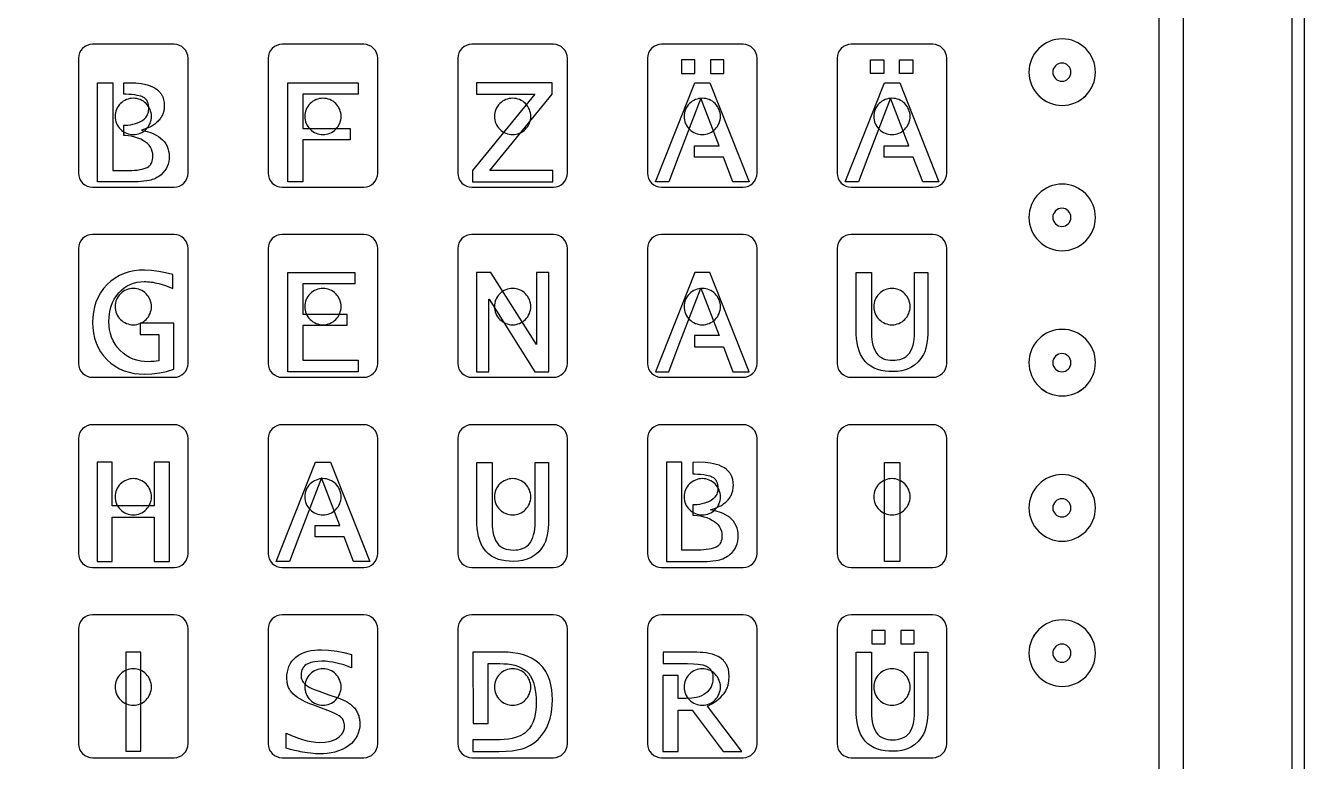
# Model space of a CAD drawing. Extents: x -337 to 6273, y 368 to 2065.
# Drawn here: x -85.1 to 126.4, y 699.2 to 820.7 of the extents above; entities that cross this region are included whole.
import ezdxf

# ---------------------------------------------------------------- set-up
doc = ezdxf.new("R2010")
doc.units = 0
doc.header["$LTSCALE"] = 100
doc.layers.add('EBENE_1', color=1, linetype='CONTINUOUS')

msp = doc.modelspace()

# ---------------------------------------------------------------- linework, layer by layer
at = {"layer": 'EBENE_1', "color": 7}
for points in [[(-323.616843, 468.053654), (126.383157, 468.053654), (126.383157, 918.053654), (-323.616843, 918.053654), (-323.616843, 468.053654)], [(23.376571, 812.847964), (25.58795, 812.847964), (25.58795, 815.059344), (23.376571, 815.059344), (23.376571, 812.847964)], [(28.178364, 812.847964), (30.389743, 812.847964), (30.389743, 815.059344), (28.178364, 815.059344), (28.178364, 812.847964)], [(54.61992, 812.854385), (54.61992, 815.065764), (56.831299, 815.065764), (56.831299, 812.854385), (54.61992, 812.854385)], [(59.421713, 812.854385), (59.421713, 815.065764), (61.633092, 815.065764), (61.633092, 812.854385), (59.421713, 812.854385)], [(-41.7248, 794.908199), (-41.7248, 811.308199), (-30.05434, 811.308199), (-30.05434, 809.416383), (-39.20664, 809.416383), (-39.20664, 803.7665), (-31.396507, 803.7665), (-31.396507, 801.874684), (-39.20664, 801.874684), (-39.20664, 794.908199), (-41.7248, 794.908199)], [(-4.263892, 811.308199), (-10.520946, 811.308199), (-10.520946, 809.416383), (-0.857345, 809.416383), (-11.14729, 796.800015), (-11.14729, 794.908199), (2.095422, 794.908199), (2.095422, 796.800015), (-8.284001, 796.800015), (1.993162, 809.416383), (1.993162, 811.308199), (-4.263892, 811.308199)], [(34.564748, 794.908199), (31.89899, 794.908199), (30.350704, 799.011395), (25.557067, 799.011395), (25.557067, 800.896909), (29.597134, 800.896909), (26.588443, 808.738909), (22.855941, 799.011395), (21.281691, 794.908199), (19.110656, 794.908199), (25.578622, 811.308199), (28.096783, 811.308199), (34.564748, 794.908199)], [(65.928385, 794.908199), (63.262626, 794.908199), (61.714341, 799.011395), (56.920703, 799.011395), (56.920703, 800.896909), (60.96077, 800.896909), (57.952079, 808.738909), (54.219577, 799.011395), (52.645328, 794.908199), (50.474293, 794.908199), (56.942259, 811.308199), (59.460419, 811.308199), (65.928385, 794.908199)], [(-41.7248, 763.544563), (-41.7248, 779.944563), (-30.642337, 779.944563), (-30.642337, 778.052747), (-39.20664, 778.052747), (-39.20664, 773.080339), (-31.946156, 773.080339), (-31.946156, 771.188523), (-39.20664, 771.188523), (-39.20664, 765.436379), (-30.05434, 765.436379), (-30.05434, 763.544563), (-41.7248, 763.544563)], [(-10.520946, 763.518998), (-8.462956, 763.518998), (-8.462956, 775.545172), (-8.424609, 775.545172), (-0.856945, 763.518998), (1.469078, 763.518998), (1.469078, 779.970128), (-0.588911, 779.970128), (-0.588911, 768.054204), (-0.614476, 768.054204), (-8.13121, 779.970128), (-10.520946, 779.970128), (-10.520946, 763.518998)], [(34.564748, 763.544563), (28.096783, 779.944563), (25.578622, 779.944563), (19.110656, 763.544563), (21.281691, 763.544563), (22.855941, 767.647759), (26.588443, 777.375272), (29.597134, 769.533273), (25.557067, 769.533273), (25.557067, 767.647759), (30.350704, 767.647759), (31.89899, 763.544563), (34.564748, 763.544563)], [(64.132438, 779.922994), (64.132438, 770.839398), (64.13077, 770.548543), (64.125942, 770.273147), (64.117091, 769.981814), (64.10492, 769.707688), (64.063037, 769.103351), (64.006937, 768.581772), (63.91101, 767.971076), (63.800171, 767.471519), (63.608565, 766.864972), (63.403833, 766.416639), (62.975086, 765.734075), (62.504383, 765.168835), (61.92625, 764.652948), (61.282067, 764.238569), (60.605405, 763.937041), (59.835989, 763.717757), (59.118937, 763.606371), (58.303599, 763.566132), (57.641997, 763.586766), (57.051965, 763.644278), (56.401227, 763.759647), (55.830258, 763.916135), (55.22344, 764.155253), (54.696343, 764.44261), (54.188551, 764.816844), (53.746623, 765.253427), (53.351542, 765.778168), (53.003581, 766.407872), (52.761506, 767.006587), (52.556895, 767.708982), (52.428806, 768.342486), (52.333926, 769.066575), (52.287039, 769.71653), (52.27024, 770.443139), (52.27024, 779.922994), (54.7884, 779.922994), (54.7884, 770.404791), (54.79703, 769.886167), (54.821051, 769.423884), (54.870467, 768.90247), (54.936807, 768.450974), (55.047829, 767.931792), (55.177171, 767.501623), (55.384806, 767.009564), (55.612874, 766.627551), (55.856483, 766.330693), (56.133433, 766.08025), (56.439715, 765.8765), (56.791297, 765.708717), (57.131833, 765.596421), (57.522139, 765.513792), (57.876987, 765.472742), (58.278034, 765.457948), (58.695747, 765.472349), (59.065099, 765.512281), (59.473665, 765.593202), (59.828741, 765.702874), (60.20135, 765.869941), (60.522769, 766.071667), (60.819806, 766.326727), (61.077411, 766.627551), (61.315117, 767.012552), (61.531671, 767.51256), (61.665669, 767.949115), (61.780819, 768.478543), (61.849242, 768.937701), (61.900251, 769.469456), (61.924956, 769.939943), (61.933841, 770.468704), (61.933841, 779.922994), (64.132438, 779.922994)], [(-73.241827, 732.180927), (-70.723666, 732.180927), (-70.723666, 739.518105), (-63.782747, 739.518105), (-63.782747, 732.180927), (-61.264586, 732.180927), (-61.264586, 748.580927), (-63.782747, 748.580927), (-63.782747, 741.409921), (-70.723666, 741.409921), (-70.723666, 748.580927), (-73.241827, 748.580927), (-73.241827, 732.180927)], [(-28.162524, 732.180927), (-30.828283, 732.180927), (-32.376568, 736.284122), (-37.170206, 736.284122), (-37.170206, 738.169637), (-33.130139, 738.169637), (-36.13883, 746.011636), (-39.871332, 736.284122), (-41.445582, 732.180927), (-43.616616, 732.180927), (-37.148651, 748.580927), (-34.63049, 748.580927), (-28.162524, 732.180927)], [(1.405165, 748.559358), (1.405165, 739.475761), (1.403497, 739.184906), (1.398669, 738.90951), (1.389818, 738.618177), (1.377647, 738.344052), (1.335764, 737.739715), (1.279664, 737.218135), (1.183737, 736.607439), (1.072898, 736.107882), (0.881292, 735.501335), (0.67656, 735.053002), (0.247813, 734.370439), (-0.22289, 733.805199), (-0.801022, 733.289312), (-1.445205, 732.874932), (-2.121867, 732.573405), (-2.891283, 732.35412), (-3.608336, 732.242735), (-4.423674, 732.202496), (-5.085276, 732.223129), (-5.675307, 732.280641), (-6.326046, 732.396011), (-6.897014, 732.552499), (-7.503832, 732.791616), (-8.030929, 733.078973), (-8.538722, 733.453207), (-8.980649, 733.889791), (-9.37573, 734.414532), (-9.723692, 735.044236), (-9.965767, 735.642951), (-10.170378, 736.345346), (-10.298467, 736.97885), (-10.393346, 737.702939), (-10.440234, 738.352894), (-10.457033, 739.079503), (-10.457033, 748.559358), (-7.938872, 748.559358), (-7.938872, 739.041155), (-7.930243, 738.522531), (-7.906221, 738.060247), (-7.856805, 737.538834), (-7.790465, 737.087338), (-7.679444, 736.568155), (-7.550102, 736.137986), (-7.342467, 735.645928), (-7.114398, 735.263914), (-6.87079, 734.967057), (-6.593839, 734.716614), (-6.287557, 734.512863), (-5.935976, 734.34508), (-5.59544, 734.232785), (-5.205133, 734.150156), (-4.850285, 734.109106), (-4.449239, 734.094312), (-4.031526, 734.108713), (-3.662174, 734.148645), (-3.253607, 734.229565), (-2.898532, 734.339237), (-2.525922, 734.506305), (-2.204503, 734.70803), (-1.907467, 734.96309), (-1.649862, 735.263914), (-1.412156, 735.648916), (-1.195602, 736.148923), (-1.061604, 736.585479), (-0.946454, 737.114907), (-0.878031, 737.574065), (-0.827021, 738.105819), (-0.802317, 738.576307), (-0.793432, 739.105068), (-0.793432, 748.559358), (1.405165, 748.559358)], [(59.460419, 732.199109), (56.942259, 732.199109), (56.942259, 748.562745), (59.460419, 748.562745), (59.460419, 732.199109)], [(54.856054, 718.582333), (57.067434, 718.582333), (57.067434, 720.793713), (54.856054, 720.793713), (54.856054, 718.582333)], [(59.657847, 718.582333), (61.869227, 718.582333), (61.869227, 720.793713), (59.657847, 720.793713), (59.657847, 718.582333)], [(-65.994126, 700.835472), (-65.994126, 717.199109), (-68.512287, 717.199109), (-68.512287, 700.835472), (-65.994126, 700.835472)], [(64.132438, 717.19773), (64.132438, 708.114134), (64.13077, 707.823278), (64.125942, 707.547883), (64.117091, 707.25655), (64.10492, 706.982424), (64.063037, 706.378087), (64.006937, 705.856508), (63.91101, 705.245812), (63.800171, 704.746255), (63.608565, 704.139707), (63.403833, 703.691375), (62.975086, 703.008811), (62.504383, 702.443571), (61.92625, 701.927684), (61.282067, 701.513305), (60.605405, 701.211777), (59.835989, 700.992493), (59.118937, 700.881107), (58.303599, 700.840868), (57.641997, 700.861501), (57.051965, 700.919014), (56.401227, 701.034383), (55.830258, 701.190871), (55.22344, 701.429989), (54.696343, 701.717345), (54.188551, 702.09158), (53.746623, 702.528163), (53.351542, 703.052904), (53.003581, 703.682608), (52.761506, 704.281323), (52.556895, 704.983718), (52.428806, 705.617222), (52.333926, 706.341311), (52.287039, 706.991266), (52.27024, 707.717875), (52.27024, 717.19773), (54.7884, 717.19773), (54.7884, 707.679527), (54.79703, 707.160903), (54.821051, 706.69862), (54.870467, 706.177206), (54.936807, 705.72571), (55.047829, 705.206527), (55.177171, 704.776358), (55.384806, 704.2843), (55.612874, 703.902286), (55.856483, 703.605429), (56.133433, 703.354986), (56.439715, 703.151236), (56.791297, 702.983453), (57.131833, 702.871157), (57.522139, 702.788528), (57.876987, 702.747478), (58.278034, 702.732684), (58.695747, 702.747085), (59.065099, 702.787017), (59.473665, 702.867937), (59.828741, 702.97761), (60.20135, 703.144677), (60.522769, 703.346402), (60.819806, 703.601463), (61.077411, 703.902286), (61.315117, 704.287288), (61.531671, 704.787295), (61.665669, 705.223851), (61.780819, 705.753279), (61.849242, 706.212437), (61.900251, 706.744192), (61.924956, 707.214679), (61.933841, 707.74344), (61.933841, 717.19773), (64.132438, 717.19773)]]:
    msp.add_lwpolyline(points, close=True, dxfattribs=at)
at = {"layer": 'EBENE_1', "color": 5}
msp.add_lwpolyline([(106.383157, 488.053654), (124.383157, 488.053654), (124.383157, 898.053654), (106.383157, 898.053654), (106.383157, 916.053654), (-303.616843, 916.053654), (-303.616843, 898.053654), (-321.616843, 898.053654), (-321.616843, 488.053654), (-303.616843, 488.053654), (-303.616843, 470.053654), (106.383157, 470.053654), (106.383157, 488.053654)], close=True, dxfattribs=at)
msp.add_lwpolyline([(106.383157, 470.053654), (106.383157, 916.053654)], dxfattribs=at)
at = {"layer": 'EBENE_1', "color": 2}
msp.add_lwpolyline([(102.383157, 894.053654), (-299.616843, 894.053654), (-299.616843, 492.053654), (102.383157, 492.053654), (102.383157, 894.053654)], close=True, dxfattribs=at)
at = {"layer": 'EBENE_1', "color": 1}
msp.add_lwpolyline([(-274.616521, 894.053807), (-299.616521, 869.053807), (-299.616521, 517.053502), (-274.616521, 492.053502), (77.382836, 492.053502), (102.382836, 517.053502), (102.382836, 869.053807), (77.382836, 894.053807), (-274.616521, 894.053807)], close=True, dxfattribs=at)
for points in [[(86.333157, 818.553807, 0.199589), (82.44407, 816.942894, 0.199589), (80.833157, 813.053807, 0.199589), (82.44407, 809.164719, 0.199589), (86.333157, 807.553807, 0.199589), (90.222245, 809.164719, 0.199589), (91.833157, 813.053807, 0.199589), (90.222245, 816.942894, 0.199589), (86.333157, 818.553807)], [(-64.256843, 805.736511, 0.199589), (-65.135522, 807.857831, 0.199589), (-67.256843, 808.736511, 0.199589), (-69.378163, 807.857831, 0.199589), (-70.256843, 805.736511, 0.199589), (-69.378163, 803.615191, 0.199589), (-67.256843, 802.736511, 0.199589), (-65.135522, 803.615191, 0.199589), (-64.256843, 805.736511)], [(-32.896843, 805.736511, 0.199589), (-33.775522, 807.857831, 0.199589), (-35.896843, 808.736511, 0.199589), (-38.018163, 807.857831, 0.199589), (-38.896843, 805.736511, 0.199589), (-38.018163, 803.615191, 0.199589), (-35.896843, 802.736511, 0.199589), (-33.775522, 803.615191, 0.199589), (-32.896843, 805.736511)], [(-1.536843, 805.736511, 0.199589), (-2.415522, 807.857831, 0.199589), (-4.536843, 808.736511, 0.199589), (-6.658163, 807.857831, 0.199589), (-7.536843, 805.736511, 0.199589), (-6.658163, 803.615191, 0.199589), (-4.536843, 802.736511, 0.199589), (-2.415522, 803.615191, 0.199589), (-1.536843, 805.736511)], [(29.823157, 805.736511, 0.199589), (28.944478, 807.857831, 0.199589), (26.823157, 808.736511, 0.199589), (24.701837, 807.857831, 0.199589), (23.823157, 805.736511, 0.199589), (24.701837, 803.615191, 0.199589), (26.823157, 802.736511, 0.199589), (28.944478, 803.615191, 0.199589), (29.823157, 805.736511)], [(61.183157, 805.736511, 0.199589), (60.304478, 807.857831, 0.199589), (58.183157, 808.736511, 0.199589), (56.061837, 807.857831, 0.199589), (55.183157, 805.736511, 0.199589), (56.061837, 803.615191, 0.199589), (58.183157, 802.736511, 0.199589), (60.304478, 803.615191, 0.199589), (61.183157, 805.736511)], [(86.333157, 794.553807, 0.199589), (82.44407, 792.942894, 0.199589), (80.833157, 789.053807, 0.199589), (82.44407, 785.164719, 0.199589), (86.333157, 783.553807, 0.199589), (90.222245, 785.164719, 0.199589), (91.833157, 789.053807, 0.199589), (90.222245, 792.942894, 0.199589), (86.333157, 794.553807)], [(-64.256843, 774.310511, 0.199589), (-65.135522, 776.431831, 0.199589), (-67.256843, 777.310511, 0.199589), (-69.378163, 776.431831, 0.199589), (-70.256843, 774.310511, 0.199589), (-69.378163, 772.189191, 0.199589), (-67.256843, 771.310511, 0.199589), (-65.135522, 772.189191, 0.199589), (-64.256843, 774.310511)], [(-32.896843, 774.310511, 0.199589), (-33.775522, 776.431831, 0.199589), (-35.896843, 777.310511, 0.199589), (-38.018163, 776.431831, 0.199589), (-38.896843, 774.310511, 0.199589), (-38.018163, 772.189191, 0.199589), (-35.896843, 771.310511, 0.199589), (-33.775522, 772.189191, 0.199589), (-32.896843, 774.310511)], [(-1.536843, 774.310511, 0.199589), (-2.415522, 776.431831, 0.199589), (-4.536843, 777.310511, 0.199589), (-6.658163, 776.431831, 0.199589), (-7.536843, 774.310511, 0.199589), (-6.658163, 772.189191, 0.199589), (-4.536843, 771.310511, 0.199589), (-2.415522, 772.189191, 0.199589), (-1.536843, 774.310511)], [(29.823157, 774.310511, 0.199589), (28.944478, 776.431831, 0.199589), (26.823157, 777.310511, 0.199589), (24.701837, 776.431831, 0.199589), (23.823157, 774.310511, 0.199589), (24.701837, 772.189191, 0.199589), (26.823157, 771.310511, 0.199589), (28.944478, 772.189191, 0.199589), (29.823157, 774.310511)], [(61.183157, 774.310511, 0.199589), (60.304478, 776.431831, 0.199589), (58.183157, 777.310511, 0.199589), (56.061837, 776.431831, 0.199589), (55.183157, 774.310511, 0.199589), (56.061837, 772.189191, 0.199589), (58.183157, 771.310511, 0.199589), (60.304478, 772.189191, 0.199589), (61.183157, 774.310511)], [(86.333157, 770.553807, 0.199589), (82.44407, 768.942894, 0.199589), (80.833157, 765.053807, 0.199589), (82.44407, 761.164719, 0.199589), (86.333157, 759.553807, 0.199589), (90.222245, 761.164719, 0.199589), (91.833157, 765.053807, 0.199589), (90.222245, 768.942894, 0.199589), (86.333157, 770.553807)], [(86.333157, 746.553807, 0.199589), (82.44407, 744.942894, 0.199589), (80.833157, 741.053807, 0.199589), (82.44407, 737.164719, 0.199589), (86.333157, 735.553807, 0.199589), (90.222245, 737.164719, 0.199589), (91.833157, 741.053807, 0.199589), (90.222245, 744.942894, 0.199589), (86.333157, 746.553807)], [(-64.256843, 742.884511, 0.199589), (-65.135522, 745.005831, 0.199589), (-67.256843, 745.884511, 0.199589), (-69.378163, 745.005831, 0.199589), (-70.256843, 742.884511, 0.199589), (-69.378163, 740.763191, 0.199589), (-67.256843, 739.884511, 0.199589), (-65.135522, 740.763191, 0.199589), (-64.256843, 742.884511)], [(-32.896843, 742.884511, 0.199589), (-33.775522, 745.005831, 0.199589), (-35.896843, 745.884511, 0.199589), (-38.018163, 745.005831, 0.199589), (-38.896843, 742.884511, 0.199589), (-38.018163, 740.763191, 0.199589), (-35.896843, 739.884511, 0.199589), (-33.775522, 740.763191, 0.199589), (-32.896843, 742.884511)], [(-1.536843, 742.884511, 0.199589), (-2.415522, 745.005831, 0.199589), (-4.536843, 745.884511, 0.199589), (-6.658163, 745.005831, 0.199589), (-7.536843, 742.884511, 0.199589), (-6.658163, 740.763191, 0.199589), (-4.536843, 739.884511, 0.199589), (-2.415522, 740.763191, 0.199589), (-1.536843, 742.884511)], [(29.823157, 742.884511, 0.199589), (28.944478, 745.005831, 0.199589), (26.823157, 745.884511, 0.199589), (24.701837, 745.005831, 0.199589), (23.823157, 742.884511, 0.199589), (24.701837, 740.763191, 0.199589), (26.823157, 739.884511, 0.199589), (28.944478, 740.763191, 0.199589), (29.823157, 742.884511)], [(61.183157, 742.884511, 0.199589), (60.304478, 745.005831, 0.199589), (58.183157, 745.884511, 0.199589), (56.061837, 745.005831, 0.199589), (55.183157, 742.884511, 0.199589), (56.061837, 740.763191, 0.199589), (58.183157, 739.884511, 0.199589), (60.304478, 740.763191, 0.199589), (61.183157, 742.884511)], [(86.333157, 722.553807, 0.199589), (82.44407, 720.942894, 0.199589), (80.833157, 717.053807, 0.199589), (82.44407, 713.164719, 0.199589), (86.333157, 711.553807, 0.199589), (90.222245, 713.164719, 0.199589), (91.833157, 717.053807, 0.199589), (90.222245, 720.942894, 0.199589), (86.333157, 722.553807)], [(-64.256843, 711.458511, 0.199589), (-65.135522, 713.579831, 0.199589), (-67.256843, 714.458511, 0.199589), (-69.378163, 713.579831, 0.199589), (-70.256843, 711.458511, 0.199589), (-69.378163, 709.337191, 0.199589), (-67.256843, 708.458511, 0.199589), (-65.135522, 709.337191, 0.199589), (-64.256843, 711.458511)], [(-32.896843, 711.458511, 0.199589), (-33.775522, 713.579831, 0.199589), (-35.896843, 714.458511, 0.199589), (-38.018163, 713.579831, 0.199589), (-38.896843, 711.458511, 0.199589), (-38.018163, 709.337191, 0.199589), (-35.896843, 708.458511, 0.199589), (-33.775522, 709.337191, 0.199589), (-32.896843, 711.458511)], [(-1.536843, 711.458511, 0.199589), (-2.415522, 713.579831, 0.199589), (-4.536843, 714.458511, 0.199589), (-6.658163, 713.579831, 0.199589), (-7.536843, 711.458511, 0.199589), (-6.658163, 709.337191, 0.199589), (-4.536843, 708.458511, 0.199589), (-2.415522, 709.337191, 0.199589), (-1.536843, 711.458511)], [(29.823157, 711.458511, 0.199589), (28.944478, 713.579831, 0.199589), (26.823157, 714.458511, 0.199589), (24.701837, 713.579831, 0.199589), (23.823157, 711.458511, 0.199589), (24.701837, 709.337191, 0.199589), (26.823157, 708.458511, 0.199589), (28.944478, 709.337191, 0.199589), (29.823157, 711.458511)], [(61.183157, 711.458511, 0.199589), (60.304478, 713.579831, 0.199589), (58.183157, 714.458511, 0.199589), (56.061837, 713.579831, 0.199589), (55.183157, 711.458511, 0.199589), (56.061837, 709.337191, 0.199589), (58.183157, 708.458511, 0.199589), (60.304478, 709.337191, 0.199589), (61.183157, 711.458511)]]:
    msp.add_lwpolyline(points, format="xyb", close=True, dxfattribs=at)
at = {"layer": 'EBENE_1', "color": 2}
for points in [[(86.333157, 818.553654, 0.199589), (82.44407, 816.942741, 0.199589), (80.833157, 813.053654, 0.199589), (82.44407, 809.164567, 0.199589), (86.333157, 807.553654, 0.199589), (90.222245, 809.164567, 0.199589), (91.833157, 813.053654, 0.199589), (90.222245, 816.942741, 0.199589), (86.333157, 818.553654)], [(-60.506838, 817.653193), (-74.006851, 817.653193, 0.199586), (-75.633184, 816.979534, 0.199586), (-76.306843, 815.353202), (-76.306843, 796.353185, 0.199586), (-75.633184, 794.726852, 0.199586), (-74.006851, 794.053193), (-60.506834, 794.053193, 0.199586), (-58.880502, 794.726852, 0.199586), (-58.206843, 796.353185), (-58.206843, 815.353202, 0.199586), (-58.880502, 816.979534, 0.199586), (-60.506838, 817.653193)], [(-29.146838, 817.653193), (-42.646851, 817.653193, 0.199586), (-44.273184, 816.979534, 0.199586), (-44.946843, 815.353202), (-44.946843, 796.353185, 0.199586), (-44.273184, 794.726852, 0.199586), (-42.646851, 794.053193), (-29.146834, 794.053193, 0.199586), (-27.520502, 794.726852, 0.199586), (-26.846843, 796.353185), (-26.846843, 815.353202, 0.199586), (-27.520502, 816.979534, 0.199586), (-29.146838, 817.653193)], [(2.213162, 817.653193), (-11.286851, 817.653193, 0.199586), (-12.913184, 816.979534, 0.199586), (-13.586843, 815.353202), (-13.586843, 796.353185, 0.199586), (-12.913184, 794.726852, 0.199586), (-11.286851, 794.053193), (2.213166, 794.053193, 0.199586), (3.839498, 794.726852, 0.199586), (4.513157, 796.353185), (4.513157, 815.353202, 0.199586), (3.839498, 816.979534, 0.199586), (2.213162, 817.653193)], [(33.573162, 817.653193), (20.073149, 817.653193, 0.199586), (18.446816, 816.979534, 0.199586), (17.773157, 815.353202), (17.773157, 796.353185, 0.199586), (18.446816, 794.726852, 0.199586), (20.073149, 794.053193), (33.573166, 794.053193, 0.199586), (35.199498, 794.726852, 0.199586), (35.873157, 796.353185), (35.873157, 815.353202, 0.199586), (35.199498, 816.979534, 0.199586), (33.573162, 817.653193)], [(64.933162, 817.653193), (51.433149, 817.653193, 0.199586), (49.806816, 816.979534, 0.199586), (49.133157, 815.353202), (49.133157, 796.353185, 0.199586), (49.806816, 794.726852, 0.199586), (51.433149, 794.053193), (64.933166, 794.053193, 0.199586), (66.559498, 794.726852, 0.199586), (67.233157, 796.353185), (67.233157, 815.353202, 0.199586), (66.559498, 816.979534, 0.199586), (64.933162, 817.653193)], [(86.333157, 794.553654, 0.199589), (82.44407, 792.942741, 0.199589), (80.833157, 789.053654, 0.199589), (82.44407, 785.164567, 0.199589), (86.333157, 783.553654, 0.199589), (90.222245, 785.164567, 0.199589), (91.833157, 789.053654, 0.199589), (90.222245, 792.942741, 0.199589), (86.333157, 794.553654)], [(-60.506838, 786.227193), (-74.006851, 786.227193, 0.199586), (-75.633184, 785.553534, 0.199586), (-76.306843, 783.927202), (-76.306843, 764.927185, 0.199586), (-75.633184, 763.300852, 0.199586), (-74.006851, 762.627193), (-60.506834, 762.627193, 0.199586), (-58.880502, 763.300852, 0.199586), (-58.206843, 764.927185), (-58.206843, 783.927202, 0.199586), (-58.880502, 785.553534, 0.199586), (-60.506838, 786.227193)], [(-29.146838, 786.227193), (-42.646851, 786.227193, 0.199586), (-44.273184, 785.553534, 0.199586), (-44.946843, 783.927202), (-44.946843, 764.927185, 0.199586), (-44.273184, 763.300852, 0.199586), (-42.646851, 762.627193), (-29.146834, 762.627193, 0.199586), (-27.520502, 763.300852, 0.199586), (-26.846843, 764.927185), (-26.846843, 783.927202, 0.199586), (-27.520502, 785.553534, 0.199586), (-29.146838, 786.227193)], [(2.213162, 786.227193), (-11.286851, 786.227193, 0.199586), (-12.913184, 785.553534, 0.199586), (-13.586843, 783.927202), (-13.586843, 764.927185, 0.199586), (-12.913184, 763.300852, 0.199586), (-11.286851, 762.627193), (2.213166, 762.627193, 0.199586), (3.839498, 763.300852, 0.199586), (4.513157, 764.927185), (4.513157, 783.927202, 0.199586), (3.839498, 785.553534, 0.199586), (2.213162, 786.227193)], [(33.573162, 786.227193), (20.073149, 786.227193, 0.199586), (18.446816, 785.553534, 0.199586), (17.773157, 783.927202), (17.773157, 764.927185, 0.199586), (18.446816, 763.300852, 0.199586), (20.073149, 762.627193), (33.573166, 762.627193, 0.199586), (35.199498, 763.300852, 0.199586), (35.873157, 764.927185), (35.873157, 783.927202, 0.199586), (35.199498, 785.553534, 0.199586), (33.573162, 786.227193)], [(64.933162, 786.227193), (51.433149, 786.227193, 0.199586), (49.806816, 785.553534, 0.199586), (49.133157, 783.927202), (49.133157, 764.927185, 0.199586), (49.806816, 763.300852, 0.199586), (51.433149, 762.627193), (64.933166, 762.627193, 0.199586), (66.559498, 763.300852, 0.199586), (67.233157, 764.927185), (67.233157, 783.927202, 0.199586), (66.559498, 785.553534, 0.199586), (64.933162, 786.227193)], [(86.333157, 770.553654, 0.199589), (82.44407, 768.942741, 0.199589), (80.833157, 765.053654, 0.199589), (82.44407, 761.164567, 0.199589), (86.333157, 759.553654, 0.199589), (90.222245, 761.164567, 0.199589), (91.833157, 765.053654, 0.199589), (90.222245, 768.942741, 0.199589), (86.333157, 770.553654)], [(-60.506838, 754.801193), (-74.006851, 754.801193, 0.199586), (-75.633184, 754.127534, 0.199586), (-76.306843, 752.501202), (-76.306843, 733.501185, 0.199586), (-75.633184, 731.874852, 0.199586), (-74.006851, 731.201193), (-60.506834, 731.201193, 0.199586), (-58.880502, 731.874852, 0.199586), (-58.206843, 733.501185), (-58.206843, 752.501202, 0.199586), (-58.880502, 754.127534, 0.199586), (-60.506838, 754.801193)], [(-29.146838, 754.801193), (-42.646851, 754.801193, 0.199586), (-44.273184, 754.127534, 0.199586), (-44.946843, 752.501202), (-44.946843, 733.501185, 0.199586), (-44.273184, 731.874852, 0.199586), (-42.646851, 731.201193), (-29.146834, 731.201193, 0.199586), (-27.520502, 731.874852, 0.199586), (-26.846843, 733.501185), (-26.846843, 752.501202, 0.199586), (-27.520502, 754.127534, 0.199586), (-29.146838, 754.801193)], [(2.213162, 754.801193), (-11.286851, 754.801193, 0.199586), (-12.913184, 754.127534, 0.199586), (-13.586843, 752.501202), (-13.586843, 733.501185, 0.199586), (-12.913184, 731.874852, 0.199586), (-11.286851, 731.201193), (2.213166, 731.201193, 0.199586), (3.839498, 731.874852, 0.199586), (4.513157, 733.501185), (4.513157, 752.501202, 0.199586), (3.839498, 754.127534, 0.199586), (2.213162, 754.801193)], [(33.573162, 754.801193), (20.073149, 754.801193, 0.199586), (18.446816, 754.127534, 0.199586), (17.773157, 752.501202), (17.773157, 733.501185, 0.199586), (18.446816, 731.874852, 0.199586), (20.073149, 731.201193), (33.573166, 731.201193, 0.199586), (35.199498, 731.874852, 0.199586), (35.873157, 733.501185), (35.873157, 752.501202, 0.199586), (35.199498, 754.127534, 0.199586), (33.573162, 754.801193)], [(64.933162, 754.801193), (51.433149, 754.801193, 0.199586), (49.806816, 754.127534, 0.199586), (49.133157, 752.501202), (49.133157, 733.501185, 0.199586), (49.806816, 731.874852, 0.199586), (51.433149, 731.201193), (64.933166, 731.201193, 0.199586), (66.559498, 731.874852, 0.199586), (67.233157, 733.501185), (67.233157, 752.501202, 0.199586), (66.559498, 754.127534, 0.199586), (64.933162, 754.801193)], [(86.333157, 746.553654, 0.199589), (82.44407, 744.942741, 0.199589), (80.833157, 741.053654, 0.199589), (82.44407, 737.164567, 0.199589), (86.333157, 735.553654, 0.199589), (90.222245, 737.164567, 0.199589), (91.833157, 741.053654, 0.199589), (90.222245, 744.942741, 0.199589), (86.333157, 746.553654)], [(-60.506838, 723.375193), (-74.006851, 723.375193, 0.199586), (-75.633184, 722.701534, 0.199586), (-76.306843, 721.075202), (-76.306843, 702.075185, 0.199586), (-75.633184, 700.448852, 0.199586), (-74.006851, 699.775193), (-60.506834, 699.775193, 0.199586), (-58.880502, 700.448852, 0.199586), (-58.206843, 702.075185), (-58.206843, 721.075202, 0.199586), (-58.880502, 722.701534, 0.199586), (-60.506838, 723.375193)], [(-29.146838, 723.375193), (-42.646851, 723.375193, 0.199586), (-44.273184, 722.701534, 0.199586), (-44.946843, 721.075202), (-44.946843, 702.075185, 0.199586), (-44.273184, 700.448852, 0.199586), (-42.646851, 699.775193), (-29.146834, 699.775193, 0.199586), (-27.520502, 700.448852, 0.199586), (-26.846843, 702.075185), (-26.846843, 721.075202, 0.199586), (-27.520502, 722.701534, 0.199586), (-29.146838, 723.375193)], [(2.213162, 723.375193), (-11.286851, 723.375193, 0.199586), (-12.913184, 722.701534, 0.199586), (-13.586843, 721.075202), (-13.586843, 702.075185, 0.199586), (-12.913184, 700.448852, 0.199586), (-11.286851, 699.775193), (2.213166, 699.775193, 0.199586), (3.839498, 700.448852, 0.199586), (4.513157, 702.075185), (4.513157, 721.075202, 0.199586), (3.839498, 722.701534, 0.199586), (2.213162, 723.375193)], [(33.573162, 723.375193), (20.073149, 723.375193, 0.199586), (18.446816, 722.701534, 0.199586), (17.773157, 721.075202), (17.773157, 702.075185, 0.199586), (18.446816, 700.448852, 0.199586), (20.073149, 699.775193), (33.573166, 699.775193, 0.199586), (35.199498, 700.448852, 0.199586), (35.873157, 702.075185), (35.873157, 721.075202, 0.199586), (35.199498, 722.701534, 0.199586), (33.573162, 723.375193)], [(64.933162, 723.375193), (51.433149, 723.375193, 0.199586), (49.806816, 722.701534, 0.199586), (49.133157, 721.075202), (49.133157, 702.075185, 0.199586), (49.806816, 700.448852, 0.199586), (51.433149, 699.775193), (64.933166, 699.775193, 0.199586), (66.559498, 700.448852, 0.199586), (67.233157, 702.075185), (67.233157, 721.075202, 0.199586), (66.559498, 722.701534, 0.199586), (64.933162, 723.375193)], [(86.333157, 722.553654, 0.199589), (82.44407, 720.942741, 0.199589), (80.833157, 717.053654, 0.199589), (82.44407, 713.164567, 0.199589), (86.333157, 711.553654, 0.199589), (90.222245, 713.164567, 0.199589), (91.833157, 717.053654, 0.199589), (90.222245, 720.942741, 0.199589), (86.333157, 722.553654)]]:
    msp.add_lwpolyline(points, format="xyb", close=True, dxfattribs=at)
at = {"layer": 'EBENE_1', "color": 7}
for points in [[(86.282744, 814.553319, 0.199589), (85.222084, 814.113979, 0.199589), (84.782744, 813.053319, 0.199589), (85.222084, 811.992659, 0.199589), (86.282744, 811.553319, 0.199589), (87.343405, 811.992659, 0.199589), (87.782744, 813.053319, 0.199589), (87.343405, 814.113979, 0.199589), (86.282744, 814.553319)], [(-64.722193, 806.621208), (-64.690307, 807.051613), (-64.702599, 807.351571), (-64.736256, 807.611326), (-64.806334, 807.901174), (-64.901141, 808.146911, 0.041883), (-65.044191, 808.395896, 0.043934), (-65.219108, 808.606536, 0.042899), (-65.42549, 808.781866), (-65.674563, 808.930647, 0.040387), (-66.030771, 809.071975), (-66.594907, 809.212297), (-67.014665, 809.281127), (-67.551904, 809.341748), (-67.993852, 809.375158), (-68.516082, 809.400281), (-68.820064, 809.410953), (-68.820064, 811.305703), (-67.885942, 811.308199), (-66.813023, 811.271598), (-65.935721, 811.174986), (-65.425716, 811.082345), (-64.978735, 810.972802), (-64.484466, 810.812488), (-64.063575, 810.633738), (-63.612866, 810.382569), (-63.241547, 810.108679), (-62.888013, 809.7578, -0.04114), (-62.606906, 809.370584, -0.040138), (-62.394609, 808.947924), (-62.24111, 808.468508), (-62.16232, 808.015928), (-62.133799, 807.499002, -0.045085), (-62.198398, 806.784042, -0.048713), (-62.380516, 806.144854, -0.049106), (-62.684392, 805.551121, -0.045776), (-63.124446, 804.987233, -0.044137), (-63.691463, 804.481409, -0.040199), (-64.398146, 804.038502), (-65.075053, 803.738567), (-65.891866, 803.485284), (-64.980918, 803.261268), (-64.234959, 803.007829), (-63.81942, 802.829554), (-63.453132, 802.6435), (-63.067766, 802.409957), (-62.735488, 802.167358), (-62.403068, 801.870902), (-62.123879, 801.561061), (-61.873077, 801.206582), (-61.670791, 800.829404), (-61.518423, 800.436365), (-61.408612, 800.009718), (-61.349398, 799.600479), (-61.328499, 799.152003), (-61.347483, 798.7021), (-61.401003, 798.294407), (-61.50254, 797.862337), (-61.642514, 797.469795), (-61.835283, 797.082957), (-62.072563, 796.726406), (-62.3461, 796.408179), (-62.670666, 796.109758, -0.124507), (-64.65196, 795.144676), (-65.022867, 795.077949), (-65.53933, 795.013762), (-65.942223, 794.978593), (-66.434258, 794.948033), (-67.218831, 794.919418), (-68.231071, 794.908199), (-73.177914, 794.908199), (-73.177914, 811.308199), (-70.659754, 811.308199), (-70.659754, 804.213889), (-70.659754, 796.800015), (-68.384461, 796.800015), (-67.919598, 796.804736), (-67.508572, 796.817807), (-67.037477, 796.845361), (-66.636485, 796.882086), (-66.155587, 796.947379), (-65.774071, 797.021978), (-65.283175, 797.164184), (-64.952349, 797.311317), (-64.713965, 797.46658, 0.041793), (-64.515456, 797.647741, 0.042011), (-64.349543, 797.859958), (-64.213524, 798.109013), (-64.123398, 798.352917), (-64.056837, 798.638458), (-64.024574, 798.89535), (-64.012832, 799.190351), (-64.038935, 799.59114), (-64.113066, 799.956603), (-64.243796, 800.319741), (-64.42855, 800.661298), (-64.649943, 800.959348), (-64.930472, 801.248796), (-65.212947, 801.480578), (-65.553129, 801.708511), (-66.008933, 801.952784), (-66.533106, 802.168972), (-67.024181, 802.322877), (-67.579953, 802.452293), (-68.58957, 802.580927), (-68.819929, 802.581622), (-68.819929, 804.281622), (-68.58957, 804.280927), (-68.146597, 804.301549), (-67.718164, 804.362092), (-67.340095, 804.433677), (-66.917135, 804.538857), (-66.555222, 804.655633), (-66.150828, 804.825397), (-65.819387, 805.007704), (-65.471831, 805.26333, 0.041938), (-65.201983, 805.537124, 0.047591), (-64.972363, 805.873332, 0.047506), (-64.810105, 806.247523, 0.041602), (-64.722193, 806.621208)], [(86.282744, 790.553319, 0.199589), (85.222084, 790.113979, 0.199589), (84.782744, 789.053319, 0.199589), (85.222084, 787.992659, 0.199589), (86.282744, 787.553319, 0.199589), (87.343405, 787.992659, 0.199589), (87.782744, 789.053319, 0.199589), (87.343405, 790.113979, 0.199589), (86.282744, 790.553319)], [(-60.734111, 779.599434), (-61.928062, 779.917555), (-63.035084, 780.138866), (-64.256793, 780.292387), (-65.386956, 780.340822), (-66.276593, 780.306939), (-67.092713, 780.2107), (-67.954632, 780.030458), (-68.747083, 779.781794), (-69.539106, 779.438494), (-70.275313, 779.017844), (-70.956489, 778.521723), (-71.59927, 777.937704), (-72.178912, 777.285755), (-72.671998, 776.593263), (-73.087246, 775.849391), (-73.4266, 775.047726), (-73.671324, 774.24895), (-73.848841, 773.379558), (-73.943497, 772.557495), (-73.976823, 771.661477), (-73.943044, 770.78133), (-73.84703, 769.973026), (-73.66768, 769.120806), (-73.420095, 768.335931), (-73.079493, 767.553194), (-72.661893, 766.824012), (-72.170955, 766.1503), (-71.592879, 765.513074), (-70.949056, 764.938434), (-70.267371, 764.449928), (-69.532782, 764.03634), (-68.743391, 763.698686), (-67.954091, 763.453951), (-67.096761, 763.276576), (-66.284277, 763.181686), (-65.399738, 763.148304), (-64.208091, 763.201648), (-62.934655, 763.369445), (-61.773074, 763.614503), (-60.52959, 763.966387), (-60.52959, 771.584781), (-66.128343, 771.584781), (-66.128343, 769.692965), (-63.047751, 769.692965), (-63.047751, 765.359684), (-63.498858, 765.296526), (-63.877425, 765.253361), (-64.348873, 765.216485), (-64.709481, 765.206293), (-65.386037, 765.233195), (-66.010085, 765.309889), (-66.663379, 765.45161), (-67.269198, 765.647758), (-67.867637, 765.913609), (-68.430098, 766.240425), (-68.946252, 766.619366), (-69.439021, 767.066153), (-69.885514, 767.562415), (-70.26448, 768.08352), (-70.589746, 768.649494), (-70.854601, 769.253038), (-71.049175, 769.862057), (-71.189872, 770.51983), (-71.26583, 771.147075), (-71.29249, 771.82765), (-71.269617, 772.494906), (-71.20443, 773.110603), (-71.082733, 773.761534), (-70.914986, 774.362475), (-70.681345, 774.971232), (-70.39631, 775.537408), (-70.0523, 776.075812), (-69.649933, 776.582755), (-69.224854, 777.020396), (-68.786028, 777.388942), (-68.289687, 777.720815), (-67.768518, 777.988467), (-67.224035, 778.192971), (-66.640971, 778.339918), (-66.075929, 778.4207), (-65.463651, 778.449006, -0.033509), (-64.30837, 778.371493, -0.030009), (-63.039951, 778.122304), (-61.941956, 777.781451), (-60.734111, 777.285795), (-60.734111, 779.599434)], [(86.282744, 766.553319, 0.199589), (85.222084, 766.113979, 0.199589), (84.782744, 765.053319, 0.199589), (85.222084, 763.992659, 0.199589), (86.282744, 763.553319, 0.199589), (87.343405, 763.992659, 0.199589), (87.782744, 765.053319, 0.199589), (87.343405, 766.113979, 0.199589), (86.282744, 766.553319)], [(29.368716, 743.893935, -0.041602), (29.280804, 743.52025, -0.047506), (29.118546, 743.146059, -0.047591), (28.888926, 742.809852, -0.041938), (28.619078, 742.536057), (28.271523, 742.280431), (27.940081, 742.098124), (27.535687, 741.928361), (27.173775, 741.811584), (26.750814, 741.706404), (26.372745, 741.63482), (25.944312, 741.574276), (25.501339, 741.553654), (25.27098, 741.55435), (25.27098, 739.85435), (25.501339, 739.853654), (26.510956, 739.72502), (27.066728, 739.595604), (27.557803, 739.441699), (28.081976, 739.225512), (28.53778, 738.981238), (28.877962, 738.753306), (29.160437, 738.521524), (29.440966, 738.232075), (29.66236, 737.934025), (29.847113, 737.592469), (29.977843, 737.22933), (30.051974, 736.863867), (30.078077, 736.463078), (30.066335, 736.168078), (30.034072, 735.911185), (29.967511, 735.625645), (29.877385, 735.38174), (29.741366, 735.132685, -0.042011), (29.575453, 734.920468, -0.041793), (29.376944, 734.739307), (29.13856, 734.584044), (28.807734, 734.436912), (28.316838, 734.294705), (27.935322, 734.220106), (27.454424, 734.154813), (27.053432, 734.118088), (26.582337, 734.090534), (26.171311, 734.077464), (25.706448, 734.072743), (23.431155, 734.072743), (23.431155, 741.486617), (23.431155, 748.580927), (20.912995, 748.580927), (20.912995, 732.180927), (25.859838, 732.180927), (26.872078, 732.192146), (27.656651, 732.22076), (28.148686, 732.251321), (28.551579, 732.286489), (29.068042, 732.350676), (29.43895, 732.417404, 0.124507), (31.420243, 733.382486), (31.744809, 733.680906), (32.018346, 733.999133), (32.255626, 734.355684), (32.448395, 734.742522), (32.588369, 735.135065), (32.689906, 735.567135), (32.743426, 735.974827), (32.76241, 736.42473), (32.741511, 736.873207), (32.682297, 737.282445), (32.572486, 737.709093), (32.420118, 738.102132), (32.217832, 738.479309), (31.96703, 738.833788), (31.687841, 739.143629), (31.355421, 739.440085), (31.023143, 739.682684), (30.637777, 739.916227), (30.271489, 740.102281), (29.85595, 740.280557), (29.109991, 740.533996), (28.199043, 740.758012), (29.015856, 741.011294), (29.692763, 741.311229, 0.040199), (30.399447, 741.754137, 0.044137), (30.966463, 742.25996, 0.045776), (31.406517, 742.823848, 0.049106), (31.710393, 743.417581, 0.048713), (31.892511, 744.056769, 0.045085), (31.95711, 744.77173), (31.928589, 745.288655), (31.849799, 745.741235), (31.6963, 746.220651, 0.040138), (31.484003, 746.643311, 0.04114), (31.202896, 747.030527), (30.849362, 747.381406), (30.478043, 747.655297), (30.027334, 747.906465), (29.606443, 748.085215), (29.112174, 748.245529), (28.665193, 748.355072), (28.155188, 748.447713), (27.277886, 748.544325), (26.204967, 748.580927), (25.270845, 748.57843), (25.270845, 746.683681), (25.574827, 746.673008), (26.097057, 746.647885), (26.539006, 746.614475), (27.076244, 746.553854), (27.496002, 746.485024), (28.060138, 746.344702, -0.040387), (28.416346, 746.203374), (28.665419, 746.054593, -0.042899), (28.871801, 745.879263, -0.043934), (29.046718, 745.668623, -0.041883), (29.189768, 745.419638), (29.284575, 745.173901), (29.354654, 744.884054), (29.38831, 744.624298), (29.400602, 744.324341), (29.368716, 743.893935)], [(86.282744, 742.553319, 0.199589), (85.222084, 742.113979, 0.199589), (84.782744, 741.053319, 0.199589), (85.222084, 739.992659, 0.199589), (86.282744, 739.553319, 0.199589), (87.343405, 739.992659, 0.199589), (87.782744, 741.053319, 0.199589), (87.343405, 742.113979, 0.199589), (86.282744, 742.553319)], [(-31.166421, 716.833814), (-31.166421, 714.648), (-32.456051, 715.099546), (-33.58949, 715.408863), (-34.236442, 715.543148), (-34.83676, 715.636793), (-35.494202, 715.701381), (-36.100482, 715.721733), (-36.741499, 715.699299), (-37.264953, 715.640125), (-37.903805, 715.495863, 0.042851), (-38.380279, 715.308496), (-38.646816, 715.155384), (-38.866657, 714.988074), (-39.073628, 714.776034, 0.040795), (-39.238647, 714.541333), (-39.361929, 714.287917), (-39.451226, 714.000149), (-39.496895, 713.729589), (-39.513421, 713.420876, 0.045664), (-39.472515, 712.973917, 0.052241), (-39.361417, 712.597387, 0.057912), (-39.162082, 712.2385, 0.055266), (-38.874294, 711.918927), (-38.6533, 711.744067), (-38.332668, 711.539164), (-38.070685, 711.396176), (-37.743142, 711.237159), (-37.212048, 711.010394), (-36.509523, 710.749325), (-34.898923, 710.186893), (-33.365018, 709.662809), (-32.619157, 709.364143), (-32.006369, 709.049602), (-31.34429, 708.603533), (-30.833235, 708.136722, -0.048368), (-30.370639, 707.53454, -0.050395), (-30.048534, 706.880604, -0.046953), (-29.864855, 706.198762, -0.042351), (-29.798689, 705.419003), (-29.82668, 704.869605), (-29.906047, 704.368113), (-30.05144, 703.851113), (-30.254017, 703.372302), (-30.516196, 702.923214), (-30.843141, 702.497222), (-31.197148, 702.133508), (-31.620202, 701.782372), (-32.144097, 701.434055), (-32.727786, 701.130907), (-33.302862, 700.90132), (-33.943058, 700.710117), (-34.544992, 700.581408), (-35.210324, 700.487126), (-35.824516, 700.438289), (-36.496741, 700.421032), (-37.133995, 700.439856), (-37.885496, 700.503152), (-38.531657, 700.586021), (-39.264905, 700.706148), (-39.597453, 700.768523), (-39.948198, 700.839094), (-40.280144, 700.910082), (-40.628522, 700.988677), (-41.275835, 701.144916), (-41.980451, 701.328592), (-41.980451, 703.821187), (-41.640945, 703.670884), (-41.314958, 703.53164), (-40.971042, 703.390425), (-40.641958, 703.26108), (-39.921972, 702.999472), (-39.271071, 702.791068), (-38.522365, 702.589378), (-37.86051, 702.450598), (-37.08552, 702.344595), (-36.420046, 702.312848), (-35.573322, 702.354633), (-34.874419, 702.465773), (-34.481463, 702.568393), (-34.130712, 702.691035), (-33.765348, 702.857818), (-33.441714, 703.047844), (-33.190548, 703.231779), (-32.981453, 703.42017), (-32.779904, 703.649375), (-32.619805, 703.887776), (-32.490746, 704.152291), (-32.398827, 704.435597), (-32.347664, 704.715675), (-32.329633, 705.022746, 0.046553), (-32.371722, 705.473831, 0.053921), (-32.48508, 705.848478, 0.060677), (-32.690653, 706.205234, 0.057849), (-32.987933, 706.518304), (-33.228632, 706.695783), (-33.620636, 706.928345), (-33.917539, 707.080967), (-34.299819, 707.25959), (-34.898212, 707.513092), (-35.704223, 707.822123), (-37.391519, 708.435685), (-37.886339, 708.625434), (-38.325583, 708.806039), (-38.815089, 709.023938), (-39.235486, 709.228744), (-39.715331, 709.48898), (-40.104767, 709.728893), (-40.558661, 710.05821), (-40.887544, 710.353066, -0.055874), (-41.330075, 710.911055, -0.055167), (-41.642918, 711.560921, -0.045584), (-41.805128, 712.203339), (-41.865408, 712.973487), (-41.844523, 713.480836), (-41.785786, 713.938947), (-41.673335, 714.427324), (-41.518657, 714.868379), (-41.302965, 715.306354), (-41.038026, 715.706852), (-40.729434, 716.065603), (-40.36346, 716.399208), (-39.920174, 716.714547), (-39.414812, 716.989636), (-38.92061, 717.192946), (-38.360369, 717.363011), (-37.840322, 717.47473), (-37.258067, 717.556893), (-36.726136, 717.598694), (-36.13883, 717.613549), (-34.965959, 717.56203), (-33.628868, 717.392619), (-32.465382, 717.16438), (-31.166421, 716.833814)], [(-1.400675, 716.243448), (-2.105636, 716.562646), (-2.9168, 716.830043), (-3.666393, 717.002975), (-4.515656, 717.130537), (-5.285509, 717.194451), (-6.142925, 717.21729), (-11.089769, 717.21729), (-11.087754, 705.43844), (-8.572414, 705.438439), (-8.571608, 715.325474), (-6.628662, 715.325474), (-5.970654, 715.309105), (-5.387923, 715.263705), (-4.73266, 715.170135), (-4.167646, 715.044277), (-3.537802, 714.839195), (-3.011536, 714.597016), (-2.468869, 714.248002, -0.042352), (-2.026947, 713.849091, -0.042203), (-1.649123, 713.369733), (-1.313308, 712.767274), (-1.091305, 712.208044), (-0.902018, 711.534103), (-0.787671, 710.939041), (-0.702531, 710.248904), (-0.661289, 709.636871), (-0.646433, 708.946986), (-0.663247, 708.2602), (-0.709862, 707.652343), (-0.806127, 706.96791), (-0.935533, 706.378532), (-1.147342, 705.719455), (-1.397136, 705.170423), (-1.759963, 704.601436, -0.04289), (-2.173946, 704.140751, -0.043055), (-2.673593, 703.747374), (-3.307114, 703.39688), (-3.891511, 703.16764), (-4.598857, 702.971853), (-5.220982, 702.854284), (-5.943985, 702.766675), (-6.583983, 702.72436), (-7.306137, 702.709106), (-8.571608, 702.709106), (-11.089769, 702.709106), (-11.089769, 700.81729), (-6.8204, 700.81729), (-5.616574, 700.85019), (-4.622634, 700.937507), (-4.045277, 701.020693), (-3.53652, 701.119019), (-2.967045, 701.263777), (-2.480727, 701.424461), (-1.68749, 701.784918), (-0.967434, 702.244145), (-0.330153, 702.789316), (0.261128, 703.450494), (0.708387, 704.083387), (1.094879, 704.774664), (1.398008, 705.472736), (1.648964, 706.239329), (1.821989, 706.972836), (1.948292, 707.77726), (2.014553, 708.526512), (2.037901, 709.343245), (2.012168, 710.201586), (1.940318, 710.969269), (1.79664, 711.81524), (1.601695, 712.559824), (1.303475, 713.35449), (0.945626, 714.046268), (0.47482, 714.722), (-0.072337, 715.310392), (-0.687724, 715.809505), (-1.400675, 716.243448)], [(25.124503, 707.643167), (30.301432, 700.81729), (33.349668, 700.81729), (27.687602, 708.282294), (28.530882, 708.750862), (29.191069, 709.191003), (29.557636, 709.477125), (29.866944, 709.752407), (30.189744, 710.08792), (30.447432, 710.410587, 0.04638), (30.819273, 711.04182, 0.043727), (31.087306, 711.770995), (31.223141, 712.461922), (31.272905, 713.267485), (31.236031, 713.863938), (31.13453, 714.382367, 0.041965), (30.938812, 714.923438, 0.043941), (30.666306, 715.400721, 0.042775), (30.319822, 715.818733), (29.87941, 716.199976), (29.435985, 716.483921), (28.895352, 716.744336), (28.506886, 716.880213), (27.928804, 717.01271), (27.486778, 717.081381), (26.931813, 717.141496), (26.469295, 717.175401), (25.927589, 717.200822), (25.454198, 717.212925), (24.919982, 717.21729), (20.33105, 717.21729), (20.33105, 715.325474), (22.84921, 715.325474), (24.395898, 715.325474), (25.357458, 715.301405), (26.079629, 715.241129), (26.542407, 715.173935), (26.908957, 715.097159), (27.377666, 714.951454, -0.042304), (27.693793, 714.800192, -0.042429), (27.926281, 714.635738, -0.043664), (28.121512, 714.439594, -0.041184), (28.276616, 714.219306), (28.405157, 713.956761), (28.487484, 713.707452), (28.548552, 713.414349), (28.577894, 713.152935), (28.588571, 712.853051), (28.570639, 712.488432), (28.51988, 712.156395), (28.426025, 711.811681), (28.295556, 711.494019), (28.124417, 711.193101), (27.911485, 710.909498), (27.678272, 710.665695), (27.399795, 710.431758), (27.055429, 710.201289), (26.669171, 710.00043), (26.290077, 709.849567), (25.8659, 709.723737), (25.104675, 709.586621), (24.178595, 709.534983), (22.84921, 709.534983), (22.84921, 713.338676), (20.325737, 713.338676), (20.325737, 700.81729), (22.84921, 700.81729), (22.84921, 707.643167), (25.124503, 707.643167)], [(86.282744, 718.553319, 0.199589), (85.222084, 718.113979, 0.199589), (84.782744, 717.053319, 0.199589), (85.222084, 715.992659, 0.199589), (86.282744, 715.553319, 0.199589), (87.343405, 715.992659, 0.199589), (87.782744, 717.053319, 0.199589), (87.343405, 718.113979, 0.199589), (86.282744, 718.553319)]]:
    msp.add_lwpolyline(points, format="xyb", close=True, dxfattribs=at)

doc.saveas('drawing.dxf')
